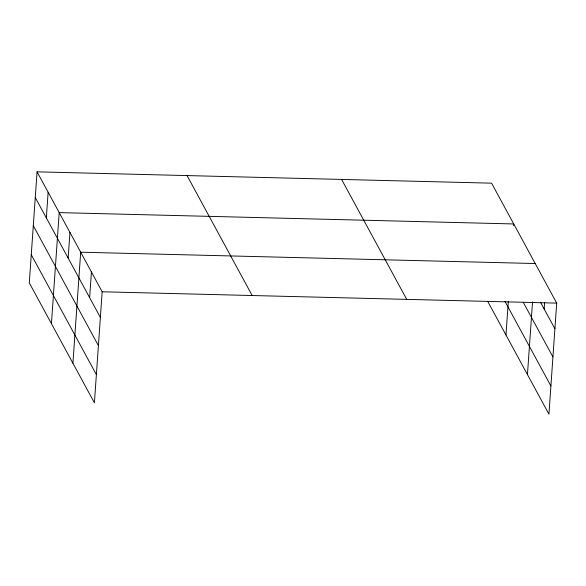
<?xml version="1.0" encoding="UTF-8"?>
<svg xmlns="http://www.w3.org/2000/svg" width="586" height="586" viewBox="0 0 586 586"><rect width="100%" height="100%" fill="white"/><g stroke="black" fill="none" stroke-linecap="round" stroke-linejoin="round"><path stroke-width="0.88" d="M37.065 171.837L29.3 282.884L94.405 402.831L102.169 291.784L37.065 171.837L491.595 183.169L556.7 303.116L548.936 414.163L487.662 301.277M46.338 217.897L48.133 192.23M51.436 323.67L59.201 212.615L513.732 223.955L513.607 225.72M68.152 258.074L69.946 232.408M72.92 363.247L80.685 252.2L535.216 263.532M89.636 297.659L91.431 271.992M505.967 335.002L508.318 301.38M527.451 374.579L532.528 301.922M544.16 308.99L544.599 302.794M102.169 291.784L556.7 303.116M540.724 302.662L554.905 328.783M523.283 302.332L552.935 356.955M504.956 301.336L550.906 385.984M341.601 179.433L406.706 299.373M187.059 175.58L252.163 295.52M35.27 197.504L100.374 317.451M33.299 225.683L98.404 345.623M31.27 254.712L96.375 374.652"/></g></svg>
